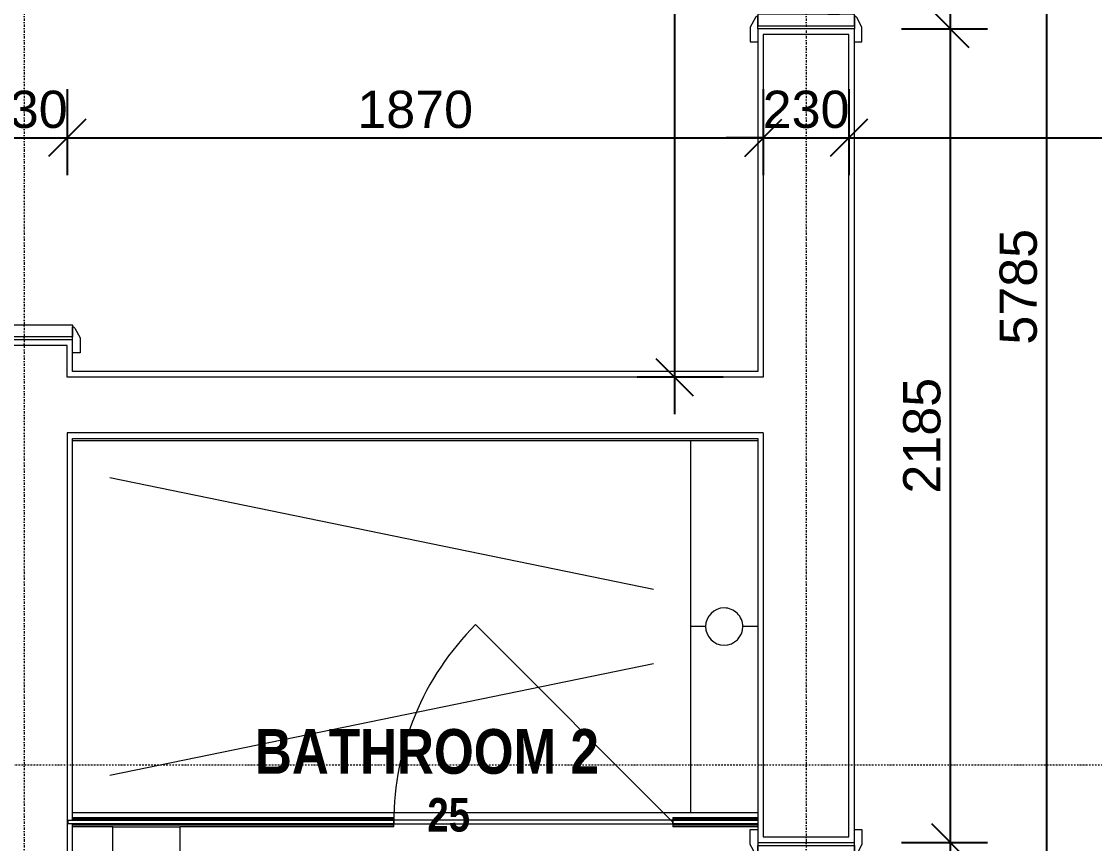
# Model space of a CAD drawing. Header units: millimetres. Extents: x -21051 to 202668, y -15646 to 13691.
# Drawn here: x 57380 to 60262, y -6995 to -4788 of the extents above; entities that cross this region are included whole.
import ezdxf

# ---------------------------------------------------------------- set-up
doc = ezdxf.new("R2010")
doc.units = ezdxf.units.MM
doc.linetypes.add('Dash dot', pattern=[15.875, 6.35, -4.7625, 0, -4.7625])
doc.linetypes.add('TD_Level Line', pattern=[8, 4, -2, 0, -2])
for name, color, linetype, lineweight in [('A-ANNO-DIMS', 211, 'Continuous', 9), ('A-AREA-IDEN', 2, 'Continuous', 9), ('A-DOOR', 31, 'Continuous', 5), ('A-DOOR-FRAM', 31, 'Continuous', 5), ('A-FLOR', 192, 'Continuous', 5), ('A-GLAZ', 151, 'Continuous', 5), ('A-GLAZ-SILL', 1, 'Continuous', 5), ('A-WALL', 113, 'Continuous', 5), ('G-ANNO-SYMB', 111, 'Continuous', 9), ('I-WALL', 2, 'Continuous', 5), ('S-GRID', 1, 'Continuous', 9)]:
    doc.layers.add(name, color=color, linetype=linetype, lineweight=lineweight)
doc.layers.get('0').off()
doc.styles.add('Arial Narrow_B', font='ARIALNB.TTF', dxfattribs={"height": 90})
doc.styles.add('Arial Narrow_B_1', font='ARIALNB.TTF', dxfattribs={"height": 120})
doc.styles.add('Arial_3', font='arial.ttf', dxfattribs={"height": 100})
doc.dimstyles.new('Arial_1_0', dxfattribs={"dimscale": 304.8, "dimtxt": 102.02594, "dimasz": 0.328084, "dimexe": 0.328084, "dimexo": 0.0625, "dimgap": 0.082021, "dimtad": 1, "dimdec": 0, "dimzin": 0, "dimdsep": 46, "dimtxsty": 'Arial_3', "dimblk1": 'OBLIQUE', "dimblk2": 'OBLIQUE', "dimsah": 1, "dimcen": 0.09, "dimdle": 0.328084, "dimazin": 0, "dimtfac": 1, "dimtdec": 4, "dimtix": 1, "dimtmove": 0, "dimatfit": 3, "dimfxl": 0.492126, "dimfxlon": 1, "dimtvp": 1, "dimtolj": 1, "dimtzin": 0, "dimarcsym": 2})

# ---------------------------------------------------------------- blocks, each defined once
blk = doc.blocks.new('Doors_IntSgl - 800x2100mm-882953-01_First floor')
at = {"layer": 'A-DOOR'}
for p, q in [((-435, 150), (-395, 150)), ((-435, 130), (-435, 150)), ((-395, 150), (-369, 136)), ((369, 136), (395, 150)), ((395, 150), (435, 150)), ((435, 150), (435, 130)), ((-365, 130), (-400, 130)), ((400, 130), (365, 130)), ((-435, -150), (-435, -130)), ((-400, -130), (-365, -130)), ((-369, -136), (-395, -150)), ((320, -130), (358, -130)), ((320, -846), (320, -130)), ((320, -130), (320, -846)), ((358, -130), (320, -130)), ((358, -130), (358, -846)), ((358, -846), (358, -130)), ((365, -130), (400, -130)), ((395, -150), (369, -136)), ((435, -130), (435, -150)), ((-395, -150), (-435, -150)), ((435, -150), (395, -150)), ((358, -846), (320, -846)), ((320, -846), (358, -846))]:
    blk.add_line(p, q, dxfattribs=at)
for centre, radius, start, end in [((-373, 129), 8.06, 7.125, 60.2551), ((373, 129), 8.06, 119.7449, 172.875), ((-373, -129), 8.06, 299.7449, 352.875), ((-373, -129), 8.06, 299.7449, 352.875), ((358, -130), 716, 180, 270), ((373, -129), 8.06, 187.125, 240.2551), ((373, -129), 8.06, 187.125, 240.2551)]:
    blk.add_arc(centre, radius, start, end, dxfattribs=at)
at = {"layer": 'A-DOOR-FRAM'}
for p, q in [((-392, 130), (-360, 130)), ((-392, -130), (-392, 130)), ((-360, 130), (-360, -130)), ((360, 130), (392, 130)), ((360, -130), (360, 130)), ((392, 130), (392, -130)), ((-360, -58), (-341, -58)), ((-360, -90), (-360, -58)), ((-341, -58), (-341, -90)), ((341, -58), (360, -58)), ((341, -90), (341, -58)), ((360, -58), (360, -90)), ((-341, -90), (-360, -90)), ((360, -90), (341, -90)), ((-360, -130), (-392, -130)), ((392, -130), (360, -130))]:
    blk.add_line(p, q, dxfattribs=at)
blk = doc.blocks.new('1_9 ShowerEnclosure - 3 Exposed frame-1021542-01_First floor')
at = {"layer": 'A-GLAZ-SILL'}
h = blk.add_hatch(dxfattribs=at)
h.set_pattern_fill('FP_5', color=256, style=0, pattern_type=2)
h.set_pattern_definition([(333.435, (963.4, 2729.2), (3067, 1022.3), [1270, -762, 1270, -762, -1615.6]), (333.435, (963.4, 2729.2), (3067, 1022.3), [-4064, 508, -1107.6]), (333.435, (1027, 2792.7), (3067, 1022.3), [1016, -1270, 762, -762, -1869.6]), (333.435, (1027, 2792.7), (3067, 1022.3), [-3810, 889, -980.6]), (333.435, (1217.4, 2792.7), (3067, 1022.3), [762, -1524, 508, -762, -2123.6]), (333.435, (1217.4, 2792.7), (3067, 1022.3), [-3556, 1143, -980.6]), (333.435, (1027, 2602.2), (3067, 1022.3), [762, -1524, 635, -25618.6]), (333.435, (1217.4, 2411.7), (3067, 1022.3), [381, -1905, 254, -25999.6]), (333.435, (1535, 2729.2), (3067, 1022.3), [254, -1905, 254, -1016, -2250.6]), (333.435, (1535, 2729.2), (3067, 1022.3), [-3429, 635, -1615.6]), (333.435, (1344.4, 1586.2), (3067, 1022.3), [1270, -1905, 1524, -1006]), (333.435, (1154, 1586.2), (3067, 1022.3), [1778, -1270, 1905, -752]), (333.435, (1217.4, 1459.2), (3067, 1022.3), [2032, -1016, 1524, -1107.6]), (333.435, (1408, 1268.7), (3067, 1022.3), [1270, -1778, 1016, -1615.6]), (333.435, (1789, 1459.2), (3067, 1022.3), [635, -2540, 762, -1742.6]), (333.435, (1598.4, 1078.2), (3067, 1022.3), [508, -2540, 508, -2123.6])])
h.paths.add_polyline_path([(-530, -130.2), (-530, -692.5), (-520, -692.5), (-520, 57.5), (-530, 57.5)])
at = {"layer": 'A-GLAZ'}
for p, q in [((-530, 57.5), (-530, 932.5)), ((-520, 932.5), (-530, 932.5)), ((-520, 932.5), (-520, 57.5)), ((-537.5, 812.5), (-537.5, 920)), ((-532.5, 920), (-532.5, 57.5)), ((-517.5, 57.5), (-517.5, 920)), ((-512.5, 920), (-512.5, 57.5)), ((-100, -640), (-400, 820)), ((400, 820), (100, -640)), ((-537.5, 57.5), (-537.5, 632.5)), ((-537.5, 57.5), (-532.5, 57.5)), ((-532.5, 57.5), (-530, 57.5)), ((-520, 57.5), (-530, 57.5)), ((-530, 57.5), (-530, -692.5)), ((-530, 57.5), (-520, 57.5)), ((-520, 57.5), (-517.5, 57.5)), ((-520, -692.5), (-520, 57.5)), ((-517.5, 57.5), (-512.5, 57.5)), ((-525, -692.5), (5.3, -162.2)), ((-532.5, -692.5), (-537.5, -692.5)), ((-537.5, -920), (-537.5, -692.5)), ((-532.5, -692.5), (-532.5, -920)), ((-530, -692.5), (-532.5, -692.5)), ((-530, -692.5), (-520, -692.5)), ((-530, -920), (-530, -692.5)), ((-520, -692.5), (-530, -692.5)), ((-517.5, -692.5), (-520, -692.5)), ((-520, -692.5), (-520, -920)), ((-512.5, -692.5), (-517.5, -692.5)), ((-517.5, -920), (-517.5, -692.5)), ((-512.5, -692.5), (-512.5, -920)), ((-520, -920), (-530, -920))]:
    blk.add_line(p, q, dxfattribs=at)
for centre, radius, start, end in [((-525, -692.5), 750, 45, 90), ((0, -830), 50, 90, 180), ((0, -830), 50, 0, 90), ((0, -830), 50, 180, 270), ((0, -830), 50, 270, 0)]:
    blk.add_arc(centre, radius, start, end, dxfattribs=at)
at = {"layer": 'A-GLAZ-SILL'}
for p, q in [((-500, -740), (500, -740)), ((0, -780), (0, -740)), ((0, -920), (0, -880))]:
    blk.add_line(p, q, dxfattribs=at)
blk = doc.blocks.new('Doors_IntSgl - 1000x2700mm-V3-01_First floor')
at = {"layer": 'A-DOOR'}
for p, q in [((-535, 150), (-495, 150)), ((-535, 130), (-535, 150)), ((-495, 150), (-469, 136)), ((469, 136), (495, 150)), ((495, 150), (535, 150)), ((535, 150), (535, 130)), ((-465, 130), (-500, 130)), ((500, 130), (465, 130)), ((-535, -150), (-535, -130)), ((-500, -130), (-465, -130)), ((-469, -136), (-495, -150)), ((420, -130), (458, -130)), ((420, -1046), (420, -130)), ((420, -130), (420, -1046)), ((458, -130), (420, -130)), ((458, -130), (458, -1046)), ((458, -1046), (458, -130)), ((465, -130), (500, -130)), ((495, -150), (469, -136)), ((535, -130), (535, -150)), ((-495, -150), (-535, -150)), ((535, -150), (495, -150)), ((458, -1046), (420, -1046)), ((420, -1046), (458, -1046))]:
    blk.add_line(p, q, dxfattribs=at)
for centre, radius, start, end in [((-473, 129), 8.06, 7.125, 60.2551), ((473, 129), 8.06, 119.7449, 172.875), ((-473, -129), 8.06, 299.7449, 352.875), ((-473, -129), 8.06, 299.7449, 352.875), ((458, -130), 916, 180, 270), ((473, -129), 8.06, 187.125, 240.2551), ((473, -129), 8.06, 187.125, 240.2551)]:
    blk.add_arc(centre, radius, start, end, dxfattribs=at)
at = {"layer": 'A-DOOR-FRAM'}
for p, q in [((-492, 130), (-460, 130)), ((-492, -130), (-492, 130)), ((-460, 130), (-460, -130)), ((460, 130), (492, 130)), ((460, -130), (460, 130)), ((492, 130), (492, -130)), ((-460, -58), (-441, -58)), ((-460, -90), (-460, -58)), ((-441, -58), (-441, -90)), ((441, -58), (460, -58)), ((441, -90), (441, -58)), ((460, -58), (460, -90)), ((-441, -90), (-460, -90)), ((460, -90), (441, -90)), ((-460, -130), (-492, -130)), ((492, -130), (460, -130))]:
    blk.add_line(p, q, dxfattribs=at)
blk = doc.blocks.new('Doors_IntSgl - 1000x2700mm-906797-01_First floor')
at = {"layer": 'A-DOOR'}
for p, q in [((420, 1046), (420, 130)), ((458, 1046), (420, 1046)), ((420, 130), (420, 1046)), ((420, 1046), (458, 1046)), ((458, 130), (458, 1046)), ((458, 1046), (458, 130)), ((-495, 150), (-535, 150)), ((-535, 150), (-535, 130)), ((-469, 136), (-495, 150)), ((495, 150), (469, 136)), ((535, 150), (495, 150)), ((535, 130), (535, 150)), ((-500, 130), (-465, 130)), ((420, 130), (458, 130)), ((458, 130), (420, 130)), ((465, 130), (500, 130)), ((-535, -130), (-535, -150)), ((-465, -130), (-500, -130)), ((-495, -150), (-469, -136)), ((500, -130), (465, -130)), ((469, -136), (495, -150)), ((535, -150), (535, -130)), ((-535, -150), (-495, -150)), ((495, -150), (535, -150))]:
    blk.add_line(p, q, dxfattribs=at)
for centre, radius, start, end in [((458, 130), 916, 90, 180), ((-473, 129), 8.06, 7.125, 60.2551), ((-473, 129), 8.06, 7.125, 60.2551), ((473, 129), 8.06, 119.7449, 172.875), ((473, 129), 8.06, 119.7449, 172.875), ((-473, -129), 8.06, 299.7449, 352.875), ((473, -129), 8.06, 187.125, 240.2551)]:
    blk.add_arc(centre, radius, start, end, dxfattribs=at)
at = {"layer": 'A-DOOR-FRAM'}
for p, q in [((-460, 130), (-492, 130)), ((-492, 130), (-492, -130)), ((-460, -130), (-460, 130)), ((460, 130), (460, -130)), ((492, 130), (460, 130)), ((492, -130), (492, 130)), ((-441, 90), (-460, 90)), ((-460, 90), (-460, 58)), ((-441, 58), (-441, 90)), ((460, 90), (441, 90)), ((441, 90), (441, 58)), ((460, 58), (460, 90)), ((-460, 58), (-441, 58)), ((441, 58), (460, 58)), ((-492, -130), (-460, -130)), ((460, -130), (492, -130))]:
    blk.add_line(p, q, dxfattribs=at)
blk = doc.blocks.new('_Oblique')
at = {"color": 0, "linetype": 'ByBlock', "lineweight": -2}
blk.add_line((-0.5, -0.5), (0.5, 0.5), dxfattribs=at)
blk = doc.blocks.new('*D1005')
at = {"layer": 'A-ANNO-DIMS', "color": 0, "lineweight": -2, "transparency": 16777216}
for p, q in [((57272, -4969.5), (57272, -5200.4)), ((57502, -4969.5), (57502, -5200.4)), ((57272, -5100.4), (57172, -5100.4)), ((57272, -5100.4), (57502, -5100.4)), ((57502, -5100.4), (57602, -5100.4))]:
    blk.add_line(p, q, dxfattribs=at)
at = {"layer": 'Defpoints', "color": 0, "transparency": 16777216}
for p in [(57272, -4950.4), (57502, -4950.4), (57502, -5100.4)]:
    blk.add_point(p, dxfattribs=at)
at = {"layer": 'A-ANNO-DIMS', "color": 0, "lineweight": -2, "transparency": 16777216, "xscale": 100, "yscale": 100, "zscale": 100}
blk.add_blockref('_Oblique', (57272, -5100.4), dxfattribs=at)
at = {"layer": 'A-ANNO-DIMS', "color": 0, "lineweight": -2, "transparency": 16777216, "xscale": 100, "yscale": 100, "zscale": 100, "rotation": 180}
blk.add_blockref('_Oblique', (57502, -5100.4), dxfattribs=at)
at = {"layer": 'A-ANNO-DIMS', "color": 0, "transparency": 16777216, "insert": (57387, -5024.3), "char_height": 100, "width": 276.883, "attachment_point": 5, "style": 'Arial_3'}
blk.add_mtext('\\A1;230', dxfattribs=at)
blk = doc.blocks.new('*D1006')
at = {"layer": 'A-ANNO-DIMS', "color": 0, "lineweight": -2, "transparency": 16777216}
for p, q in [((57502, -4969.5), (57502, -5200.4)), ((59372, -4969.5), (59372, -5200.4)), ((57402, -5100.4), (59472, -5100.4))]:
    blk.add_line(p, q, dxfattribs=at)
at = {"layer": 'Defpoints', "color": 0, "transparency": 16777216}
for p in [(57502, -4950.4), (59372, -4950.4), (59372, -5100.4)]:
    blk.add_point(p, dxfattribs=at)
at = {"layer": 'A-ANNO-DIMS', "color": 0, "lineweight": -2, "transparency": 16777216, "xscale": 100, "yscale": 100, "zscale": 100, "rotation": 180}
blk.add_blockref('_Oblique', (57502, -5100.4), dxfattribs=at)
at = {"layer": 'A-ANNO-DIMS', "color": 0, "lineweight": -2, "transparency": 16777216, "xscale": 100, "yscale": 100, "zscale": 100}
blk.add_blockref('_Oblique', (59372, -5100.4), dxfattribs=at)
at = {"layer": 'A-ANNO-DIMS', "color": 0, "transparency": 16777216, "insert": (58437, -5024.4), "char_height": 100, "width": 369.177, "attachment_point": 5, "style": 'Arial_3'}
blk.add_mtext('\\A1;1870', dxfattribs=at)
blk = doc.blocks.new('*D1007')
at = {"layer": 'A-ANNO-DIMS', "color": 0, "lineweight": -2, "transparency": 16777216}
for p, q in [((59372, -4969.5), (59372, -5200.4)), ((59602, -4969.5), (59602, -5200.4)), ((59372, -5100.4), (59272, -5100.4)), ((59372, -5100.4), (59602, -5100.4)), ((59602, -5100.4), (59702, -5100.4))]:
    blk.add_line(p, q, dxfattribs=at)
at = {"layer": 'Defpoints', "color": 0, "transparency": 16777216}
for p in [(59372, -4950.4), (59602, -4950.4), (59602, -5100.4)]:
    blk.add_point(p, dxfattribs=at)
at = {"layer": 'A-ANNO-DIMS', "color": 0, "lineweight": -2, "transparency": 16777216, "xscale": 100, "yscale": 100, "zscale": 100}
blk.add_blockref('_Oblique', (59372, -5100.4), dxfattribs=at)
at = {"layer": 'A-ANNO-DIMS', "color": 0, "lineweight": -2, "transparency": 16777216, "xscale": 100, "yscale": 100, "zscale": 100, "rotation": 180}
blk.add_blockref('_Oblique', (59602, -5100.4), dxfattribs=at)
at = {"layer": 'A-ANNO-DIMS', "color": 0, "transparency": 16777216, "insert": (59487, -5024.3), "char_height": 100, "width": 276.883, "attachment_point": 5, "style": 'Arial_3'}
blk.add_mtext('\\A1;230', dxfattribs=at)
blk = doc.blocks.new('*D1008')
at = {"layer": 'A-ANNO-DIMS', "color": 0, "lineweight": -2, "transparency": 16777216}
for p, q in [((59602, -4969.5), (59602, -5200.4)), ((61562, -4969.5), (61562, -5200.4)), ((59502, -5100.4), (61662, -5100.4))]:
    blk.add_line(p, q, dxfattribs=at)
at = {"layer": 'Defpoints', "color": 0, "transparency": 16777216}
for p in [(59602, -4950.4), (61562, -4950.4), (61562, -5100.4)]:
    blk.add_point(p, dxfattribs=at)
at = {"layer": 'A-ANNO-DIMS', "color": 0, "lineweight": -2, "transparency": 16777216, "xscale": 100, "yscale": 100, "zscale": 100, "rotation": 180}
blk.add_blockref('_Oblique', (59602, -5100.4), dxfattribs=at)
at = {"layer": 'A-ANNO-DIMS', "color": 0, "lineweight": -2, "transparency": 16777216, "xscale": 100, "yscale": 100, "zscale": 100}
blk.add_blockref('_Oblique', (61562, -5100.4), dxfattribs=at)
at = {"layer": 'A-ANNO-DIMS', "color": 0, "transparency": 16777216, "insert": (60582, -5024.4), "char_height": 100, "width": 369.177, "attachment_point": 5, "style": 'Arial_3'}
blk.add_mtext('\\A1;1960', dxfattribs=at)
blk = doc.blocks.new('*D1107')
at = {"layer": 'A-ANNO-DIMS', "color": 0, "lineweight": -2, "transparency": 16777216}
for p, q in [((60133.5, -8492.7), (60133.5, -2507.7)), ((60002.5, -2607.7), (60233.5, -2607.7)), ((59869, -8392.7), (60233.5, -8392.7))]:
    blk.add_line(p, q, dxfattribs=at)
at = {"layer": 'Defpoints', "color": 0, "transparency": 16777216}
for p in [(59983.5, -2607.7), (60133.5, -2607.7), (59850, -8392.7)]:
    blk.add_point(p, dxfattribs=at)
at = {"layer": 'A-ANNO-DIMS', "color": 0, "lineweight": -2, "transparency": 16777216, "xscale": 100, "yscale": 100, "zscale": 100}
for p, rotation in [((60133.5, -2607.7), 90), ((60133.5, -8392.7), 270)]:
    blk.add_blockref('_Oblique', p, dxfattribs=dict(at, rotation=rotation))
at = {"layer": 'A-ANNO-DIMS', "color": 0, "transparency": 16777216, "insert": (60057.4, -5500.2), "char_height": 100, "width": 369.177, "attachment_point": 5, "rotation": 90, "style": 'Arial_3'}
blk.add_mtext('\\A1;5785', dxfattribs=at)
blk = doc.blocks.new('*D1109')
at = {"layer": 'A-ANNO-DIMS', "color": 0, "lineweight": -2, "transparency": 16777216}
for p, q in [((59874.5, -7892.7), (59874.5, -6892.7)), ((59743.5, -6992.7), (59974.5, -6992.7)), ((59743.5, -7792.7), (59974.5, -7792.7))]:
    blk.add_line(p, q, dxfattribs=at)
at = {"layer": 'Defpoints', "color": 0, "transparency": 16777216}
for p in [(59724.5, -6992.7), (59874.5, -6992.7), (59724.5, -7792.7)]:
    blk.add_point(p, dxfattribs=at)
at = {"layer": 'A-ANNO-DIMS', "color": 0, "lineweight": -2, "transparency": 16777216, "xscale": 100, "yscale": 100, "zscale": 100}
for p, rotation in [((59874.5, -6992.7), 90), ((59874.5, -7792.7), 270)]:
    blk.add_blockref('_Oblique', p, dxfattribs=dict(at, rotation=rotation))
at = {"layer": 'A-ANNO-DIMS', "color": 0, "transparency": 16777216, "insert": (59798.4, -7392.7), "char_height": 100, "width": 276.883, "attachment_point": 5, "rotation": 90, "style": 'Arial_3'}
blk.add_mtext('\\A1;800', dxfattribs=at)
blk = doc.blocks.new('*D1110')
at = {"layer": 'A-ANNO-DIMS', "color": 0, "lineweight": -2, "transparency": 16777216}
for p, q in [((59874.5, -7092.7), (59874.5, -4707.7)), ((59743.5, -4807.7), (59974.5, -4807.7)), ((59743.5, -6992.7), (59974.5, -6992.7))]:
    blk.add_line(p, q, dxfattribs=at)
at = {"layer": 'Defpoints', "color": 0, "transparency": 16777216}
for p in [(59724.5, -4807.7), (59874.5, -4807.7), (59724.5, -6992.7)]:
    blk.add_point(p, dxfattribs=at)
at = {"layer": 'A-ANNO-DIMS', "color": 0, "lineweight": -2, "transparency": 16777216, "xscale": 100, "yscale": 100, "zscale": 100}
for p, rotation in [((59874.5, -4807.7), 90), ((59874.5, -6992.7), 270)]:
    blk.add_blockref('_Oblique', p, dxfattribs=dict(at, rotation=rotation))
at = {"layer": 'A-ANNO-DIMS', "color": 0, "transparency": 16777216, "insert": (59798.4, -5900.2), "char_height": 100, "width": 369.177, "attachment_point": 5, "rotation": 90, "style": 'Arial_3'}
blk.add_mtext('\\A1;2185', dxfattribs=at)
blk = doc.blocks.new('*D1111')
at = {"layer": 'A-ANNO-DIMS', "color": 0, "lineweight": -2, "transparency": 16777216}
for p, q in [((59874.5, -4907.7), (59874.5, -3707.7)), ((59743.5, -3807.7), (59974.5, -3807.7)), ((59743.5, -4807.7), (59974.5, -4807.7))]:
    blk.add_line(p, q, dxfattribs=at)
at = {"layer": 'Defpoints', "color": 0, "transparency": 16777216}
for p in [(59724.5, -3807.7), (59874.5, -3807.7), (59724.5, -4807.7)]:
    blk.add_point(p, dxfattribs=at)
at = {"layer": 'A-ANNO-DIMS', "color": 0, "lineweight": -2, "transparency": 16777216, "xscale": 100, "yscale": 100, "zscale": 100}
for p, rotation in [((59874.5, -3807.7), 90), ((59874.5, -4807.7), 270)]:
    blk.add_blockref('_Oblique', p, dxfattribs=dict(at, rotation=rotation))
at = {"layer": 'A-ANNO-DIMS', "color": 0, "transparency": 16777216, "insert": (59798.4, -4307.7), "char_height": 100, "width": 369.177, "attachment_point": 5, "rotation": 90, "style": 'Arial_3'}
blk.add_mtext('\\A1;1000', dxfattribs=at)
blk = doc.blocks.new('*D1124')
at = {"layer": 'A-ANNO-DIMS', "color": 0, "lineweight": -2, "transparency": 16777216}
for p, q in [((59133.5, -1222.7), (59133.5, -5842.7)), ((59264.4, -1322.7), (59033.5, -1322.7)), ((59264.4, -5742.7), (59033.5, -5742.7))]:
    blk.add_line(p, q, dxfattribs=at)
at = {"layer": 'Defpoints', "color": 0, "transparency": 16777216}
for p in [(59283.5, -1322.7), (59133.5, -5742.7), (59283.5, -5742.7)]:
    blk.add_point(p, dxfattribs=at)
at = {"layer": 'A-ANNO-DIMS', "color": 0, "lineweight": -2, "transparency": 16777216, "xscale": 100, "yscale": 100, "zscale": 100}
for p, rotation in [((59133.5, -1322.7), 90), ((59133.5, -5742.7), 270)]:
    blk.add_blockref('_Oblique', p, dxfattribs=dict(at, rotation=rotation))
at = {"layer": 'A-ANNO-DIMS', "color": 0, "transparency": 16777216, "insert": (59057.4, -3532.7), "char_height": 100, "width": 369.177, "attachment_point": 5, "rotation": 90, "style": 'Arial_3'}
blk.add_mtext('\\A1;4420', dxfattribs=at)

msp = doc.modelspace()

# ---------------------------------------------------------------- linework, layer by layer
at = {"layer": 'A-FLOR'}
for p, q in [((57517, -5912.7), (59357, -5912.7)), ((59357, -6912.7), (57517, -6912.7))]:
    msp.add_line(p, q, dxfattribs=at)
at = {"layer": 'A-WALL', "lineweight": 18}
for p, q in [((59372, -4822.7), (59372, -5742.7)), ((59602, -4822.7), (59372, -4822.7)), ((59602, -6977.7), (59602, -4822.7)), ((57502, -5657.7), (57272, -5657.7)), ((57502, -5742.7), (57502, -5657.7)), ((59357, -5727.7), (57517, -5727.7)), ((59372, -5742.7), (57502, -5742.7)), ((57502, -5892.7), (57502, -7841.9)), ((59372, -5892.7), (57502, -5892.7)), ((57517, -5907.7), (59357, -5907.7)), ((59372, -5892.7), (59372, -6977.7)), ((59372, -6977.7), (59602, -6977.7))]:
    msp.add_line(p, q, dxfattribs=at)
at = {"layer": 'A-WALL'}
for p, q in [((57624.5, -7826.9), (57624.5, -6950.2)), ((57624.5, -6950.2), (57804.5, -6950.2)), ((57804.5, -6950.2), (57804.5, -7826.9))]:
    msp.add_line(p, q, dxfattribs=at)
at = {"layer": 'G-ANNO-SYMB', "linetype": 'TD_Level Line', "lineweight": 18}
msp.add_line((44938.2, -6784.2), (74256.9, -6784.2), dxfattribs=at)
at = {"layer": 'I-WALL', "lineweight": 18}
for p, q in [((59357, -4807.7), (59357, -5727.7)), ((59617, -4807.7), (59357, -4807.7)), ((59617, -6992.7), (59617, -4807.7)), ((57517, -5642.7), (57257, -5642.7)), ((57517, -5727.7), (57517, -5642.7)), ((57517, -6932.8), (57517, -5907.7)), ((59357, -5907.7), (59357, -6932.7)), ((57517, -7826.9), (57517, -6942.7)), ((59357, -6942.7), (59357, -6992.7)), ((59357, -6992.7), (59617, -6992.7))]:
    msp.add_line(p, q, dxfattribs=at)
at = {"layer": 'S-GRID', "linetype": 'Dash dot', "lineweight": 18}
for p, q in [((57387, 9294.4), (57387, -11707.8)), ((59487, 9294.4), (59487, -11707.8))]:
    msp.add_line(p, q, dxfattribs=at)

# ---------------------------------------------------------------- block references
at = {"layer": 'A-DOOR', "rotation": 270.0000000000001}
for name, p in [('Doors_IntSgl - 1000x2700mm-906797-01_First floor', (59487, -4307.7)), ('Doors_IntSgl - 1000x2700mm-V3-01_First floor', (57387, -5142.7)), ('Doors_IntSgl - 800x2100mm-882953-01_First floor', (59487, -7392.7))]:
    msp.add_blockref(name, p, dxfattribs=at)
at = {"layer": 'A-GLAZ', "rotation": 90.00000000000007}
msp.add_blockref('1_9 ShowerEnclosure - 3 Exposed frame-1021542-01_First floor', (58437, -6412.7), dxfattribs=at)

# ---------------------------------------------------------------- texts
at = {"layer": 'A-AREA-IDEN', "attachment_point": 1}
for s, insert, char_height, width, style in [('BATHROOM 2', (58006.6, -6688.1), 120, 1186.497, 'Arial Narrow_B_1'), ('25', (58469.7, -6873.3), 90, 144.304, 'Arial Narrow_B')]:
    msp.add_mtext(s, dxfattribs=dict(at, insert=insert, char_height=char_height, width=width, style=style))

# ---------------------------------------------------------------- dimensions: what is measured, and where the dimension line sits
at = {"layer": 'A-ANNO-DIMS'}
for base, p1, p2, override, picture, middle in [((59133.5, -5742.7), (59283.5, -1322.7), (59283.5, -5742.7), {"dimpost": '<>', "dimfxl": 4420}, '*D1124', (59057.4, -3532.7)), ((60133.5, -2607.7), (59850, -8392.7), (59983.5, -2607.7), {"dimpost": '<>', "dimfxl": 5786.540214}, '*D1107', (60057.4, -5500.2)), ((59874.5, -3807.7), (59724.5, -4807.7), (59724.5, -3807.7), {"dimpost": '<>', "dimfxl": 1000}, '*D1111', (59798.4, -4307.7)), ((59874.5, -4807.7), (59724.5, -6992.7), (59724.5, -4807.7), {"dimpost": '<>', "dimfxl": 2185}, '*D1110', (59798.4, -5900.2)), ((59874.5, -6992.7), (59724.5, -7792.7), (59724.5, -6992.7), {"dimpost": '<>', "dimfxl": 800}, '*D1109', (59798.4, -7392.7))]:
    dim = msp.add_linear_dim(base=base, p1=p1, p2=p2, angle=90, dimstyle='Arial_1_0', override=override, dxfattribs=at)
    dim.commit()
    dim.dimension.update_dxf_attribs({"geometry": picture, "text_midpoint": middle})
for base, p1, p2, override, picture, middle in [((57502, -5100.4), (57272, -4950.4), (57502, -4950.4), {"dimpost": '<>', "dimfxl": 230}, '*D1005', (57387, -5024.3)), ((59372, -5100.4), (57502, -4950.4), (59372, -4950.4), {"dimpost": '<>', "dimfxl": 1870}, '*D1006', (58437, -5024.4)), ((59602, -5100.4), (59372, -4950.4), (59602, -4950.4), {"dimpost": '<>', "dimfxl": 230}, '*D1007', (59487, -5024.3)), ((61562, -5100.4), (59602, -4950.4), (61562, -4950.4), {"dimpost": '<>', "dimfxl": 1960}, '*D1008', (60582, -5024.4))]:
    dim = msp.add_linear_dim(base=base, p1=p1, p2=p2, dimstyle='Arial_1_0', override=override, dxfattribs=at)
    dim.commit()
    dim.dimension.update_dxf_attribs({"geometry": picture, "text_midpoint": middle})

doc.saveas('drawing.dxf')
